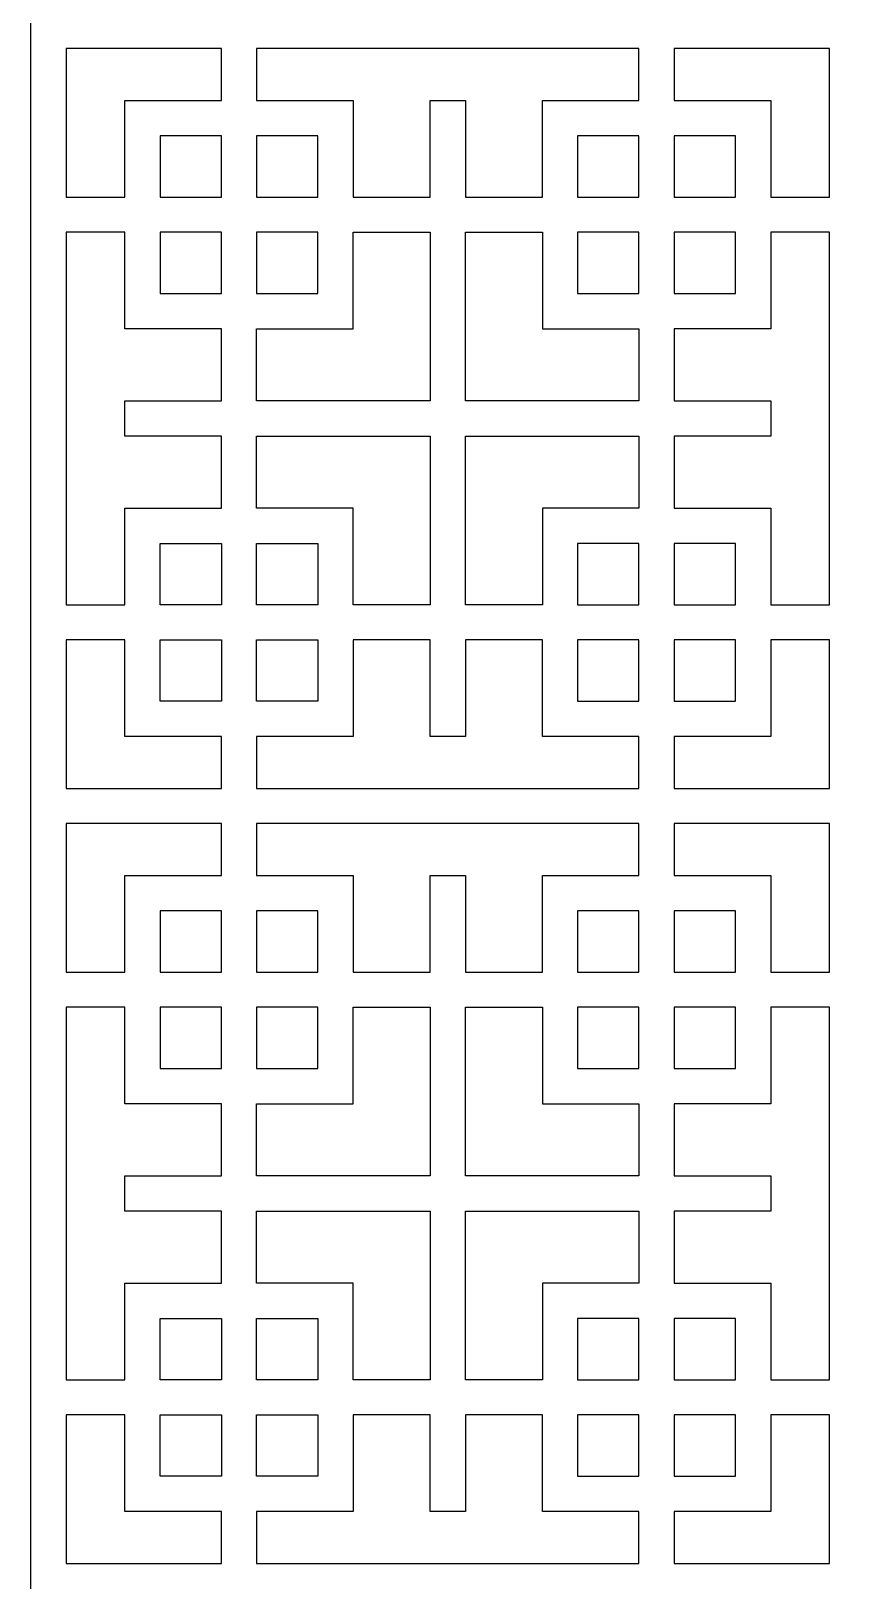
# Model space of a CAD drawing. Header units: centimetres. Extents: x -9.1 to 4.5, y -11.1 to 12.3.
# Drawn here: x -1.6 to 1.47, y -5.26 to 0.57 of the extents above; entities that cross this region are included whole.
import ezdxf

# ---------------------------------------------------------------- set-up
doc = ezdxf.new("R2010")
doc.units = ezdxf.units.CM
doc.header["$MEASUREMENT"] = 0
doc.layers.add('layer 1', color=7, linetype='Continuous')

msp = doc.modelspace()

# ---------------------------------------------------------------- linework, layer by layer
at = {"layer": 'layer 1', "color": 242}
for points, knots in [([(4.53861, -11.08839), (4.53861, -11.08839), (4.53861, -11.01742), (4.53861, -11.01742), (4.53861, -11.01742), (4.53861, -11.01742), (4.53861, -8.23555), (4.53861, -8.23555), (4.53861, -8.23555), (4.53861, -8.23555), (4.53861, -8.20024), (4.53861, -8.20024), (4.53861, -8.20024), (4.53861, -8.20024), (4.53861, -8.17408), (4.53861, -8.17408), (4.53861, -8.17408), (4.53861, -8.17408), (4.53861, -8.10311), (4.53861, -8.10311), (4.53861, -8.10311), (4.53861, -8.10311), (4.53861, -5.32124), (4.53861, -5.32124), (4.53861, -5.32124), (4.53861, -5.32124), (4.53861, -5.28593), (4.53861, -5.28593), (4.53861, -5.28593), (4.53861, -5.28593), (4.53861, -5.25977), (4.53861, -5.25977), (4.53861, -5.25977), (4.53861, -5.25977), (4.53861, -5.1888), (4.53861, -5.1888), (4.53861, -5.1888), (4.53861, -5.1888), (4.53861, -2.40694), (4.53861, -2.40694), (4.53861, -2.40694), (4.53861, -2.40694), (4.53861, -2.37162), (4.53861, -2.37162), (4.53861, -2.37162), (4.53861, -2.37162), (4.53861, -2.34547), (4.53861, -2.34547), (4.53861, -2.34547), (4.53861, -2.34547), (4.53861, -2.2745), (4.53861, -2.2745), (4.53861, -2.2745), (4.53861, -2.2745), (4.53861, 0.50737), (4.53861, 0.50737), (4.53861, 0.50737), (4.53861, 0.50737), (4.53861, 0.54268), (4.53861, 0.54268), (4.53861, 0.54268), (4.53861, 0.54268), (4.53861, 0.56884), (4.53861, 0.56884), (4.53861, 0.56884), (4.53861, 0.56884), (4.53861, 0.63981), (4.53861, 0.63981), (4.53861, 0.63981), (4.53861, 0.63981), (4.53861, 3.42168), (4.53861, 3.42168), (4.53861, 3.42168), (4.53861, 3.42168), (4.53861, 3.45699), (4.53861, 3.45699), (4.53861, 3.45699), (4.53861, 3.45699), (4.53861, 3.48315), (4.53861, 3.48315), (4.53861, 3.48315), (4.53861, 3.48315), (4.53861, 3.55412), (4.53861, 3.55412), (4.53861, 3.55412), (4.53861, 3.55412), (4.53861, 6.33599), (4.53861, 6.33599), (4.53861, 6.33599), (4.53861, 6.33599), (4.53861, 6.3713), (4.53861, 6.3713), (4.53861, 6.3713), (4.53861, 6.3713), (4.53861, 6.39745), (4.53861, 6.39745), (4.53861, 6.39745), (4.53861, 6.39745), (4.53861, 6.46843), (4.53861, 6.46843), (4.53861, 6.46843), (4.53861, 6.46843), (4.53861, 9.25029), (4.53861, 9.25029), (4.53861, 9.25029), (4.53861, 9.25029), (4.53861, 9.28561), (4.53861, 9.28561), (4.53861, 9.28561), (4.53861, 9.28561), (4.53861, 9.31176), (4.53861, 9.31176), (4.53861, 9.31176), (4.53861, 9.31176), (4.53861, 9.38273), (4.53861, 9.38273), (4.53861, 9.38273), (4.53861, 9.38273), (4.53861, 12.1646), (4.53861, 12.1646), (4.53861, 12.1646), (4.53861, 12.1646), (4.53861, 12.19991), (4.53861, 12.19991), (4.53861, 12.19991), (4.53861, 12.19991), (4.53861, 12.29704), (4.53861, 12.29704), (4.53861, 12.29704), (4.53861, 12.29704), (-1.60101, 12.29704), (-1.60101, 12.29704), (-1.60101, 12.29704), (-1.60101, 12.29704), (-1.60101, 12.19991), (-1.60101, 12.19991), (-1.60101, 12.19991), (-1.60101, 12.19991), (-1.60101, 12.1646), (-1.60101, 12.1646), (-1.60101, 12.1646), (-1.60101, 12.1646), (-1.60101, 9.38273), (-1.60101, 9.38273), (-1.60101, 9.38273), (-1.60101, 9.38273), (-1.60101, 9.3638), (-1.60101, 9.3638), (-1.60101, 9.3638), (-1.60101, 9.3638), (-1.60101, 9.28561), (-1.60101, 9.28561), (-1.60101, 9.28561), (-1.60101, 9.28561), (-1.60101, 9.25029), (-1.60101, 9.25029), (-1.60101, 9.25029), (-1.60101, 9.25029), (-1.60101, 6.46843), (-1.60101, 6.46843), (-1.60101, 6.46843), (-1.60101, 6.46843), (-1.60101, 6.44949), (-1.60101, 6.44949), (-1.60101, 6.44949), (-1.60101, 6.44949), (-1.60101, 6.3713), (-1.60101, 6.3713), (-1.60101, 6.3713), (-1.60101, 6.3713), (-1.60101, 6.33599), (-1.60101, 6.33599), (-1.60101, 6.33599), (-1.60101, 6.33599), (-1.60101, 3.55412), (-1.60101, 3.55412), (-1.60101, 3.55412), (-1.60101, 3.55412), (-1.60101, 3.53518), (-1.60101, 3.53518), (-1.60101, 3.53518), (-1.60101, 3.53518), (-1.60101, 3.45699), (-1.60101, 3.45699), (-1.60101, 3.45699), (-1.60101, 3.45699), (-1.60101, 3.42168), (-1.60101, 3.42168), (-1.60101, 3.42168), (-1.60101, 3.42168), (-1.60101, 0.63981), (-1.60101, 0.63981), (-1.60101, 0.63981), (-1.60101, 0.63981), (-1.60101, 0.62088), (-1.60101, 0.62088), (-1.60101, 0.62088), (-1.60101, 0.62088), (-1.60101, 0.54268), (-1.60101, 0.54268), (-1.60101, 0.54268), (-1.60101, 0.54268), (-1.60101, 0.50737), (-1.60101, 0.50737), (-1.60101, 0.50737), (-1.60101, 0.50737), (-1.60101, -2.2745), (-1.60101, -2.2745), (-1.60101, -2.2745), (-1.60101, -2.2745), (-1.60101, -2.29343), (-1.60101, -2.29343), (-1.60101, -2.29343), (-1.60101, -2.29343), (-1.60101, -2.37162), (-1.60101, -2.37162), (-1.60101, -2.37162), (-1.60101, -2.37162), (-1.60101, -2.40694), (-1.60101, -2.40694), (-1.60101, -2.40694), (-1.60101, -2.40694), (-1.60101, -5.1888), (-1.60101, -5.1888), (-1.60101, -5.1888), (-1.60101, -5.1888), (-1.60101, -5.20774), (-1.60101, -5.20774), (-1.60101, -5.20774), (-1.60101, -5.20774), (-1.60101, -5.28593), (-1.60101, -5.28593), (-1.60101, -5.28593), (-1.60101, -5.28593), (-1.60101, -5.32124), (-1.60101, -5.32124), (-1.60101, -5.32124), (-1.60101, -5.32124), (-1.60101, -8.10311), (-1.60101, -8.10311), (-1.60101, -8.10311), (-1.60101, -8.10311), (-1.60101, -8.12204), (-1.60101, -8.12204), (-1.60101, -8.12204), (-1.60101, -8.12204), (-1.60101, -8.20024), (-1.60101, -8.20024), (-1.60101, -8.20024), (-1.60101, -8.20024), (-1.60101, -8.23555), (-1.60101, -8.23555), (-1.60101, -8.23555), (-1.60101, -8.23555), (-1.60101, -11.01742), (-1.60101, -11.01742), (-1.60101, -11.01742), (-1.60101, -11.01742), (-1.60101, -11.03635), (-1.60101, -11.03635), (-1.60101, -11.03635), (-1.60101, -11.03635), (-1.60101, -11.14986), (-1.60101, -11.14986), (-1.60101, -11.14986), (-1.60101, -11.14986), (4.53861, -11.14986), (4.53861, -11.14986), (4.53861, -11.14986), (4.53861, -11.14986), (4.53861, -11.08839), (4.53861, -11.08839)], [0, 0, 0, 0, 0.0144928, 0.0144928, 0.0144928, 0.0144928, 0.0289855, 0.0289855, 0.0289855, 0.0289855, 0.0434783, 0.0434783, 0.0434783, 0.0434783, 0.057971, 0.057971, 0.057971, 0.057971, 0.0724638, 0.0724638, 0.0724638, 0.0724638, 0.0869565, 0.0869565, 0.0869565, 0.0869565, 0.1014493, 0.1014493, 0.1014493, 0.1014493, 0.115942, 0.115942, 0.115942, 0.115942, 0.1304348, 0.1304348, 0.1304348, 0.1304348, 0.1449275, 0.1449275, 0.1449275, 0.1449275, 0.1594203, 0.1594203, 0.1594203, 0.1594203, 0.173913, 0.173913, 0.173913, 0.173913, 0.1884058, 0.1884058, 0.1884058, 0.1884058, 0.2028986, 0.2028986, 0.2028986, 0.2028986, 0.2173913, 0.2173913, 0.2173913, 0.2173913, 0.2318841, 0.2318841, 0.2318841, 0.2318841, 0.2463768, 0.2463768, 0.2463768, 0.2463768, 0.2608696, 0.2608696, 0.2608696, 0.2608696, 0.2753623, 0.2753623, 0.2753623, 0.2753623, 0.2898551, 0.2898551, 0.2898551, 0.2898551, 0.3043478, 0.3043478, 0.3043478, 0.3043478, 0.3188406, 0.3188406, 0.3188406, 0.3188406, 0.3333333, 0.3333333, 0.3333333, 0.3333333, 0.3478261, 0.3478261, 0.3478261, 0.3478261, 0.3623188, 0.3623188, 0.3623188, 0.3623188, 0.3768116, 0.3768116, 0.3768116, 0.3768116, 0.3913043, 0.3913043, 0.3913043, 0.3913043, 0.4057971, 0.4057971, 0.4057971, 0.4057971, 0.4202899, 0.4202899, 0.4202899, 0.4202899, 0.4347826, 0.4347826, 0.4347826, 0.4347826, 0.4492754, 0.4492754, 0.4492754, 0.4492754, 0.4637681, 0.4637681, 0.4637681, 0.4637681, 0.4782609, 0.4782609, 0.4782609, 0.4782609, 0.4927536, 0.4927536, 0.4927536, 0.4927536, 0.5072464, 0.5072464, 0.5072464, 0.5072464, 0.5217391, 0.5217391, 0.5217391, 0.5217391, 0.5362319, 0.5362319, 0.5362319, 0.5362319, 0.5507246, 0.5507246, 0.5507246, 0.5507246, 0.5652174, 0.5652174, 0.5652174, 0.5652174, 0.5797101, 0.5797101, 0.5797101, 0.5797101, 0.5942029, 0.5942029, 0.5942029, 0.5942029, 0.6086957, 0.6086957, 0.6086957, 0.6086957, 0.6231884, 0.6231884, 0.6231884, 0.6231884, 0.6376812, 0.6376812, 0.6376812, 0.6376812, 0.6521739, 0.6521739, 0.6521739, 0.6521739, 0.6666667, 0.6666667, 0.6666667, 0.6666667, 0.6811594, 0.6811594, 0.6811594, 0.6811594, 0.6956522, 0.6956522, 0.6956522, 0.6956522, 0.7101449, 0.7101449, 0.7101449, 0.7101449, 0.7246377, 0.7246377, 0.7246377, 0.7246377, 0.7391304, 0.7391304, 0.7391304, 0.7391304, 0.7536232, 0.7536232, 0.7536232, 0.7536232, 0.7681159, 0.7681159, 0.7681159, 0.7681159, 0.7826087, 0.7826087, 0.7826087, 0.7826087, 0.7971014, 0.7971014, 0.7971014, 0.7971014, 0.8115942, 0.8115942, 0.8115942, 0.8115942, 0.826087, 0.826087, 0.826087, 0.826087, 0.8405797, 0.8405797, 0.8405797, 0.8405797, 0.8550725, 0.8550725, 0.8550725, 0.8550725, 0.8695652, 0.8695652, 0.8695652, 0.8695652, 0.884058, 0.884058, 0.884058, 0.884058, 0.8985507, 0.8985507, 0.8985507, 0.8985507, 0.9130435, 0.9130435, 0.9130435, 0.9130435, 0.9275362, 0.9275362, 0.9275362, 0.9275362, 0.942029, 0.942029, 0.942029, 0.942029, 0.9565217, 0.9565217, 0.9565217, 0.9565217, 0.9710145, 0.9710145, 0.9710145, 0.9710145, 1, 1, 1, 1]), ([(-0.88459, 0.50737), (-0.88459, 0.50737), (-0.88459, 0.31215), (-0.88459, 0.31215), (-0.88459, 0.31215), (-0.88459, 0.31215), (-1.24769, 0.31215), (-1.24769, 0.31215), (-1.24769, 0.31215), (-1.24769, 0.31215), (-1.24769, -0.05095), (-1.24769, -0.05095), (-1.24769, -0.05095), (-1.24769, -0.05095), (-1.46857, -0.05095), (-1.46857, -0.05095), (-1.46857, -0.05095), (-1.46857, -0.05095), (-1.46857, 0.50737), (-1.46857, 0.50737), (-1.46857, 0.50737), (-1.46857, 0.50737), (-0.88459, 0.50737), (-0.88459, 0.50737)], [0, 0, 0, 0, 0.1428571, 0.1428571, 0.1428571, 0.1428571, 0.2857143, 0.2857143, 0.2857143, 0.2857143, 0.4285714, 0.4285714, 0.4285714, 0.4285714, 0.5714286, 0.5714286, 0.5714286, 0.5714286, 0.7142857, 0.7142857, 0.7142857, 0.7142857, 1, 1, 1, 1]), ([(0.68615, 0.50737), (0.68615, 0.50737), (0.68615, 0.31215), (0.68615, 0.31215), (0.68615, 0.31215), (0.68615, 0.31215), (0.32305, 0.31215), (0.32305, 0.31215), (0.32305, 0.31215), (0.32305, 0.31215), (0.32305, -0.05095), (0.32305, -0.05095), (0.32305, -0.05095), (0.32305, -0.05095), (0.03322, -0.05095), (0.03322, -0.05095), (0.03322, -0.05095), (0.03322, -0.05095), (0.03322, 0.31215), (0.03322, 0.31215), (0.03322, 0.31215), (0.03322, 0.31215), (-0.09922, 0.31215), (-0.09922, 0.31215), (-0.09922, 0.31215), (-0.09922, 0.31215), (-0.09922, -0.05095), (-0.09922, -0.05095), (-0.09922, -0.05095), (-0.09922, -0.05095), (-0.38904, -0.05095), (-0.38904, -0.05095), (-0.38904, -0.05095), (-0.38904, -0.05095), (-0.38904, 0.31215), (-0.38904, 0.31215), (-0.38904, 0.31215), (-0.38904, 0.31215), (-0.75215, 0.31215), (-0.75215, 0.31215), (-0.75215, 0.31215), (-0.75215, 0.31215), (-0.75215, 0.50737), (-0.75215, 0.50737), (-0.75215, 0.50737), (-0.75215, 0.50737), (0.68615, 0.50737), (0.68615, 0.50737)], [0, 0, 0, 0, 0.0769231, 0.0769231, 0.0769231, 0.0769231, 0.1538462, 0.1538462, 0.1538462, 0.1538462, 0.2307692, 0.2307692, 0.2307692, 0.2307692, 0.3076923, 0.3076923, 0.3076923, 0.3076923, 0.3846154, 0.3846154, 0.3846154, 0.3846154, 0.4615385, 0.4615385, 0.4615385, 0.4615385, 0.5384615, 0.5384615, 0.5384615, 0.5384615, 0.6153846, 0.6153846, 0.6153846, 0.6153846, 0.6923077, 0.6923077, 0.6923077, 0.6923077, 0.7692308, 0.7692308, 0.7692308, 0.7692308, 0.8461538, 0.8461538, 0.8461538, 0.8461538, 1, 1, 1, 1]), ([(1.40258, 0.50737), (1.40258, 0.50737), (1.40258, -0.05095), (1.40258, -0.05095), (1.40258, -0.05095), (1.40258, -0.05095), (1.18169, -0.05095), (1.18169, -0.05095), (1.18169, -0.05095), (1.18169, -0.05095), (1.18169, 0.31215), (1.18169, 0.31215), (1.18169, 0.31215), (1.18169, 0.31215), (0.81859, 0.31215), (0.81859, 0.31215), (0.81859, 0.31215), (0.81859, 0.31215), (0.81859, 0.50737), (0.81859, 0.50737), (0.81859, 0.50737), (0.81859, 0.50737), (1.40258, 0.50737), (1.40258, 0.50737)], [0, 0, 0, 0, 0.1428571, 0.1428571, 0.1428571, 0.1428571, 0.2857143, 0.2857143, 0.2857143, 0.2857143, 0.4285714, 0.4285714, 0.4285714, 0.4285714, 0.5714286, 0.5714286, 0.5714286, 0.5714286, 0.7142857, 0.7142857, 0.7142857, 0.7142857, 1, 1, 1, 1]), ([(-0.88459, 0.17971), (-0.88459, 0.17971), (-0.88459, -0.05095), (-0.88459, -0.05095), (-0.88459, -0.05095), (-0.88459, -0.05095), (-1.11525, -0.05095), (-1.11525, -0.05095), (-1.11525, -0.05095), (-1.11525, -0.05095), (-1.11525, 0.17971), (-1.11525, 0.17971), (-1.11525, 0.17971), (-1.11525, 0.17971), (-0.88459, 0.17971), (-0.88459, 0.17971)], [0, 0, 0, 0, 0.2, 0.2, 0.2, 0.2, 0.4, 0.4, 0.4, 0.4, 0.6, 0.6, 0.6, 0.6, 1, 1, 1, 1]), ([(-0.75215, -0.05095), (-0.75215, -0.05095), (-0.75215, 0.17971), (-0.75215, 0.17971), (-0.75215, 0.17971), (-0.75215, 0.17971), (-0.52148, 0.17971), (-0.52148, 0.17971), (-0.52148, 0.17971), (-0.52148, 0.17971), (-0.52148, -0.05095), (-0.52148, -0.05095), (-0.52148, -0.05095), (-0.52148, -0.05095), (-0.75215, -0.05095), (-0.75215, -0.05095)], [0, 0, 0, 0, 0.2, 0.2, 0.2, 0.2, 0.4, 0.4, 0.4, 0.4, 0.6, 0.6, 0.6, 0.6, 1, 1, 1, 1]), ([(0.68615, -0.05095), (0.68615, -0.05095), (0.45549, -0.05095), (0.45549, -0.05095), (0.45549, -0.05095), (0.45549, -0.05095), (0.45549, 0.17971), (0.45549, 0.17971), (0.45549, 0.17971), (0.45549, 0.17971), (0.68615, 0.17971), (0.68615, 0.17971), (0.68615, 0.17971), (0.68615, 0.17971), (0.68615, -0.05095), (0.68615, -0.05095)], [0, 0, 0, 0, 0.2, 0.2, 0.2, 0.2, 0.4, 0.4, 0.4, 0.4, 0.6, 0.6, 0.6, 0.6, 1, 1, 1, 1]), ([(1.04925, -0.05095), (1.04925, -0.05095), (0.81859, -0.05095), (0.81859, -0.05095), (0.81859, -0.05095), (0.81859, -0.05095), (0.81859, 0.17971), (0.81859, 0.17971), (0.81859, 0.17971), (0.81859, 0.17971), (1.04925, 0.17971), (1.04925, 0.17971), (1.04925, 0.17971), (1.04925, 0.17971), (1.04925, -0.05095), (1.04925, -0.05095)], [0, 0, 0, 0, 0.2, 0.2, 0.2, 0.2, 0.4, 0.4, 0.4, 0.4, 0.6, 0.6, 0.6, 0.6, 1, 1, 1, 1]), ([(-1.46857, -0.18339), (-1.46857, -0.18339), (-1.24769, -0.18339), (-1.24769, -0.18339), (-1.24769, -0.18339), (-1.24769, -0.18339), (-1.24769, -0.54649), (-1.24769, -0.54649), (-1.24769, -0.54649), (-1.24769, -0.54649), (-0.88459, -0.54649), (-0.88459, -0.54649), (-0.88459, -0.54649), (-0.88459, -0.54649), (-0.88459, -0.81735), (-0.88459, -0.81735), (-0.88459, -0.81735), (-0.88459, -0.81735), (-1.24769, -0.81735), (-1.24769, -0.81735), (-1.24769, -0.81735), (-1.24769, -0.81735), (-1.24769, -0.94979), (-1.24769, -0.94979), (-1.24769, -0.94979), (-1.24769, -0.94979), (-0.88459, -0.94979), (-0.88459, -0.94979), (-0.88459, -0.94979), (-0.88459, -0.94979), (-0.88459, -1.22063), (-0.88459, -1.22063), (-0.88459, -1.22063), (-0.88459, -1.22063), (-1.24769, -1.22063), (-1.24769, -1.22063), (-1.24769, -1.22063), (-1.24769, -1.22063), (-1.24769, -1.58373), (-1.24769, -1.58373), (-1.24769, -1.58373), (-1.24769, -1.58373), (-1.46857, -1.58373), (-1.46857, -1.58373), (-1.46857, -1.58373), (-1.46857, -1.58373), (-1.46857, -0.18339), (-1.46857, -0.18339)], [0, 0, 0, 0, 0.0769231, 0.0769231, 0.0769231, 0.0769231, 0.1538462, 0.1538462, 0.1538462, 0.1538462, 0.2307692, 0.2307692, 0.2307692, 0.2307692, 0.3076923, 0.3076923, 0.3076923, 0.3076923, 0.3846154, 0.3846154, 0.3846154, 0.3846154, 0.4615385, 0.4615385, 0.4615385, 0.4615385, 0.5384615, 0.5384615, 0.5384615, 0.5384615, 0.6153846, 0.6153846, 0.6153846, 0.6153846, 0.6923077, 0.6923077, 0.6923077, 0.6923077, 0.7692308, 0.7692308, 0.7692308, 0.7692308, 0.8461538, 0.8461538, 0.8461538, 0.8461538, 1, 1, 1, 1]), ([(-0.88459, -0.18339), (-0.88459, -0.18339), (-0.88459, -0.41405), (-0.88459, -0.41405), (-0.88459, -0.41405), (-0.88459, -0.41405), (-1.11525, -0.41405), (-1.11525, -0.41405), (-1.11525, -0.41405), (-1.11525, -0.41405), (-1.11525, -0.18339), (-1.11525, -0.18339), (-1.11525, -0.18339), (-1.11525, -0.18339), (-0.88459, -0.18339), (-0.88459, -0.18339)], [0, 0, 0, 0, 0.2, 0.2, 0.2, 0.2, 0.4, 0.4, 0.4, 0.4, 0.6, 0.6, 0.6, 0.6, 1, 1, 1, 1]), ([(-0.09922, -0.81735), (-0.09922, -0.81735), (-0.09922, -0.18339), (-0.09922, -0.18339), (-0.09922, -0.18339), (-0.09922, -0.18339), (-0.38904, -0.18339), (-0.38904, -0.18339), (-0.38904, -0.18339), (-0.38904, -0.18339), (-0.38904, -0.54649), (-0.38904, -0.54649), (-0.38904, -0.54649), (-0.38904, -0.54649), (-0.75215, -0.54649), (-0.75215, -0.54649), (-0.75215, -0.54649), (-0.75215, -0.54649), (-0.75215, -0.81735), (-0.75215, -0.81735), (-0.75215, -0.81735), (-0.75215, -0.81735), (-0.09922, -0.81735), (-0.09922, -0.81735)], [0, 0, 0, 0, 0.1428571, 0.1428571, 0.1428571, 0.1428571, 0.2857143, 0.2857143, 0.2857143, 0.2857143, 0.4285714, 0.4285714, 0.4285714, 0.4285714, 0.5714286, 0.5714286, 0.5714286, 0.5714286, 0.7142857, 0.7142857, 0.7142857, 0.7142857, 1, 1, 1, 1]), ([(-0.75215, -0.41405), (-0.75215, -0.41405), (-0.75215, -0.18339), (-0.75215, -0.18339), (-0.75215, -0.18339), (-0.75215, -0.18339), (-0.52148, -0.18339), (-0.52148, -0.18339), (-0.52148, -0.18339), (-0.52148, -0.18339), (-0.52148, -0.41405), (-0.52148, -0.41405), (-0.52148, -0.41405), (-0.52148, -0.41405), (-0.75215, -0.41405), (-0.75215, -0.41405)], [0, 0, 0, 0, 0.2, 0.2, 0.2, 0.2, 0.4, 0.4, 0.4, 0.4, 0.6, 0.6, 0.6, 0.6, 1, 1, 1, 1]), ([(0.03322, -0.18339), (0.03322, -0.18339), (0.03322, -0.81735), (0.03322, -0.81735), (0.03322, -0.81735), (0.03322, -0.81735), (0.68615, -0.81735), (0.68615, -0.81735), (0.68615, -0.81735), (0.68615, -0.81735), (0.68615, -0.54649), (0.68615, -0.54649), (0.68615, -0.54649), (0.68615, -0.54649), (0.32305, -0.54649), (0.32305, -0.54649), (0.32305, -0.54649), (0.32305, -0.54649), (0.32305, -0.18339), (0.32305, -0.18339), (0.32305, -0.18339), (0.32305, -0.18339), (0.03322, -0.18339), (0.03322, -0.18339)], [0, 0, 0, 0, 0.1428571, 0.1428571, 0.1428571, 0.1428571, 0.2857143, 0.2857143, 0.2857143, 0.2857143, 0.4285714, 0.4285714, 0.4285714, 0.4285714, 0.5714286, 0.5714286, 0.5714286, 0.5714286, 0.7142857, 0.7142857, 0.7142857, 0.7142857, 1, 1, 1, 1]), ([(0.45549, -0.18339), (0.45549, -0.18339), (0.68615, -0.18339), (0.68615, -0.18339), (0.68615, -0.18339), (0.68615, -0.18339), (0.68615, -0.41405), (0.68615, -0.41405), (0.68615, -0.41405), (0.68615, -0.41405), (0.45549, -0.41405), (0.45549, -0.41405), (0.45549, -0.41405), (0.45549, -0.41405), (0.45549, -0.18339), (0.45549, -0.18339)], [0, 0, 0, 0, 0.2, 0.2, 0.2, 0.2, 0.4, 0.4, 0.4, 0.4, 0.6, 0.6, 0.6, 0.6, 1, 1, 1, 1]), ([(1.40258, -1.58373), (1.40258, -1.58373), (1.18169, -1.58373), (1.18169, -1.58373), (1.18169, -1.58373), (1.18169, -1.58373), (1.18169, -1.22063), (1.18169, -1.22063), (1.18169, -1.22063), (1.18169, -1.22063), (0.81859, -1.22063), (0.81859, -1.22063), (0.81859, -1.22063), (0.81859, -1.22063), (0.81859, -0.94979), (0.81859, -0.94979), (0.81859, -0.94979), (0.81859, -0.94979), (1.18169, -0.94979), (1.18169, -0.94979), (1.18169, -0.94979), (1.18169, -0.94979), (1.18169, -0.81735), (1.18169, -0.81735), (1.18169, -0.81735), (1.18169, -0.81735), (0.81859, -0.81735), (0.81859, -0.81735), (0.81859, -0.81735), (0.81859, -0.81735), (0.81859, -0.54649), (0.81859, -0.54649), (0.81859, -0.54649), (0.81859, -0.54649), (1.18169, -0.54649), (1.18169, -0.54649), (1.18169, -0.54649), (1.18169, -0.54649), (1.18169, -0.18339), (1.18169, -0.18339), (1.18169, -0.18339), (1.18169, -0.18339), (1.40258, -0.18339), (1.40258, -0.18339), (1.40258, -0.18339), (1.40258, -0.18339), (1.40258, -1.58373), (1.40258, -1.58373)], [0, 0, 0, 0, 0.0769231, 0.0769231, 0.0769231, 0.0769231, 0.1538462, 0.1538462, 0.1538462, 0.1538462, 0.2307692, 0.2307692, 0.2307692, 0.2307692, 0.3076923, 0.3076923, 0.3076923, 0.3076923, 0.3846154, 0.3846154, 0.3846154, 0.3846154, 0.4615385, 0.4615385, 0.4615385, 0.4615385, 0.5384615, 0.5384615, 0.5384615, 0.5384615, 0.6153846, 0.6153846, 0.6153846, 0.6153846, 0.6923077, 0.6923077, 0.6923077, 0.6923077, 0.7692308, 0.7692308, 0.7692308, 0.7692308, 0.8461538, 0.8461538, 0.8461538, 0.8461538, 1, 1, 1, 1]), ([(0.81859, -0.18339), (0.81859, -0.18339), (1.04925, -0.18339), (1.04925, -0.18339), (1.04925, -0.18339), (1.04925, -0.18339), (1.04925, -0.41405), (1.04925, -0.41405), (1.04925, -0.41405), (1.04925, -0.41405), (0.81859, -0.41405), (0.81859, -0.41405), (0.81859, -0.41405), (0.81859, -0.41405), (0.81859, -0.18339), (0.81859, -0.18339)], [0, 0, 0, 0, 0.2, 0.2, 0.2, 0.2, 0.4, 0.4, 0.4, 0.4, 0.6, 0.6, 0.6, 0.6, 1, 1, 1, 1]), ([(-0.09922, -1.58373), (-0.09922, -1.58373), (-0.09922, -0.94979), (-0.09922, -0.94979), (-0.09922, -0.94979), (-0.09922, -0.94979), (-0.75215, -0.94979), (-0.75215, -0.94979), (-0.75215, -0.94979), (-0.75215, -0.94979), (-0.75215, -1.22063), (-0.75215, -1.22063), (-0.75215, -1.22063), (-0.75215, -1.22063), (-0.38904, -1.22063), (-0.38904, -1.22063), (-0.38904, -1.22063), (-0.38904, -1.22063), (-0.38904, -1.58373), (-0.38904, -1.58373), (-0.38904, -1.58373), (-0.38904, -1.58373), (-0.09922, -1.58373), (-0.09922, -1.58373)], [0, 0, 0, 0, 0.1428571, 0.1428571, 0.1428571, 0.1428571, 0.2857143, 0.2857143, 0.2857143, 0.2857143, 0.4285714, 0.4285714, 0.4285714, 0.4285714, 0.5714286, 0.5714286, 0.5714286, 0.5714286, 0.7142857, 0.7142857, 0.7142857, 0.7142857, 1, 1, 1, 1]), ([(0.03322, -0.94979), (0.03322, -0.94979), (0.03322, -1.58373), (0.03322, -1.58373), (0.03322, -1.58373), (0.03322, -1.58373), (0.32305, -1.58373), (0.32305, -1.58373), (0.32305, -1.58373), (0.32305, -1.58373), (0.32305, -1.22063), (0.32305, -1.22063), (0.32305, -1.22063), (0.32305, -1.22063), (0.68615, -1.22063), (0.68615, -1.22063), (0.68615, -1.22063), (0.68615, -1.22063), (0.68615, -0.94979), (0.68615, -0.94979), (0.68615, -0.94979), (0.68615, -0.94979), (0.03322, -0.94979), (0.03322, -0.94979)], [0, 0, 0, 0, 0.1428571, 0.1428571, 0.1428571, 0.1428571, 0.2857143, 0.2857143, 0.2857143, 0.2857143, 0.4285714, 0.4285714, 0.4285714, 0.4285714, 0.5714286, 0.5714286, 0.5714286, 0.5714286, 0.7142857, 0.7142857, 0.7142857, 0.7142857, 1, 1, 1, 1]), ([(-0.88459, -1.58373), (-0.88459, -1.58373), (-0.88459, -1.35307), (-0.88459, -1.35307), (-0.88459, -1.35307), (-0.88459, -1.35307), (-1.11525, -1.35307), (-1.11525, -1.35307), (-1.11525, -1.35307), (-1.11525, -1.35307), (-1.11525, -1.58373), (-1.11525, -1.58373), (-1.11525, -1.58373), (-1.11525, -1.58373), (-0.88459, -1.58373), (-0.88459, -1.58373)], [0, 0, 0, 0, 0.2, 0.2, 0.2, 0.2, 0.4, 0.4, 0.4, 0.4, 0.6, 0.6, 0.6, 0.6, 1, 1, 1, 1]), ([(-0.75215, -1.35307), (-0.75215, -1.35307), (-0.75215, -1.58373), (-0.75215, -1.58373), (-0.75215, -1.58373), (-0.75215, -1.58373), (-0.52148, -1.58373), (-0.52148, -1.58373), (-0.52148, -1.58373), (-0.52148, -1.58373), (-0.52148, -1.35307), (-0.52148, -1.35307), (-0.52148, -1.35307), (-0.52148, -1.35307), (-0.75215, -1.35307), (-0.75215, -1.35307)], [0, 0, 0, 0, 0.2, 0.2, 0.2, 0.2, 0.4, 0.4, 0.4, 0.4, 0.6, 0.6, 0.6, 0.6, 1, 1, 1, 1]), ([(0.68615, -1.58373), (0.68615, -1.58373), (0.45549, -1.58373), (0.45549, -1.58373), (0.45549, -1.58373), (0.45549, -1.58373), (0.45549, -1.35307), (0.45549, -1.35307), (0.45549, -1.35307), (0.45549, -1.35307), (0.68615, -1.35307), (0.68615, -1.35307), (0.68615, -1.35307), (0.68615, -1.35307), (0.68615, -1.58373), (0.68615, -1.58373)], [0, 0, 0, 0, 0.2, 0.2, 0.2, 0.2, 0.4, 0.4, 0.4, 0.4, 0.6, 0.6, 0.6, 0.6, 1, 1, 1, 1]), ([(1.04925, -1.58373), (1.04925, -1.58373), (0.81859, -1.58373), (0.81859, -1.58373), (0.81859, -1.58373), (0.81859, -1.58373), (0.81859, -1.35307), (0.81859, -1.35307), (0.81859, -1.35307), (0.81859, -1.35307), (1.04925, -1.35307), (1.04925, -1.35307), (1.04925, -1.35307), (1.04925, -1.35307), (1.04925, -1.58373), (1.04925, -1.58373)], [0, 0, 0, 0, 0.2, 0.2, 0.2, 0.2, 0.4, 0.4, 0.4, 0.4, 0.6, 0.6, 0.6, 0.6, 1, 1, 1, 1]), ([(-1.24769, -2.07927), (-1.24769, -2.07927), (-0.88459, -2.07927), (-0.88459, -2.07927), (-0.88459, -2.07927), (-0.88459, -2.07927), (-0.88459, -2.2745), (-0.88459, -2.2745), (-0.88459, -2.2745), (-0.88459, -2.2745), (-1.46857, -2.2745), (-1.46857, -2.2745), (-1.46857, -2.2745), (-1.46857, -2.2745), (-1.46857, -1.71618), (-1.46857, -1.71618), (-1.46857, -1.71618), (-1.46857, -1.71618), (-1.24769, -1.71618), (-1.24769, -1.71618), (-1.24769, -1.71618), (-1.24769, -1.71618), (-1.24769, -2.07927), (-1.24769, -2.07927)], [0, 0, 0, 0, 0.1428571, 0.1428571, 0.1428571, 0.1428571, 0.2857143, 0.2857143, 0.2857143, 0.2857143, 0.4285714, 0.4285714, 0.4285714, 0.4285714, 0.5714286, 0.5714286, 0.5714286, 0.5714286, 0.7142857, 0.7142857, 0.7142857, 0.7142857, 1, 1, 1, 1]), ([(-0.88459, -1.94683), (-0.88459, -1.94683), (-0.88459, -1.71618), (-0.88459, -1.71618), (-0.88459, -1.71618), (-0.88459, -1.71618), (-1.11525, -1.71618), (-1.11525, -1.71618), (-1.11525, -1.71618), (-1.11525, -1.71618), (-1.11525, -1.94683), (-1.11525, -1.94683), (-1.11525, -1.94683), (-1.11525, -1.94683), (-0.88459, -1.94683), (-0.88459, -1.94683)], [0, 0, 0, 0, 0.2, 0.2, 0.2, 0.2, 0.4, 0.4, 0.4, 0.4, 0.6, 0.6, 0.6, 0.6, 1, 1, 1, 1]), ([(-0.75215, -2.2745), (-0.75215, -2.2745), (-0.75215, -2.07927), (-0.75215, -2.07927), (-0.75215, -2.07927), (-0.75215, -2.07927), (-0.38904, -2.07927), (-0.38904, -2.07927), (-0.38904, -2.07927), (-0.38904, -2.07927), (-0.38904, -1.71618), (-0.38904, -1.71618), (-0.38904, -1.71618), (-0.38904, -1.71618), (-0.09922, -1.71618), (-0.09922, -1.71618), (-0.09922, -1.71618), (-0.09922, -1.71618), (-0.09922, -2.07927), (-0.09922, -2.07927), (-0.09922, -2.07927), (-0.09922, -2.07927), (0.03322, -2.07927), (0.03322, -2.07927), (0.03322, -2.07927), (0.03322, -2.07927), (0.03322, -1.71618), (0.03322, -1.71618), (0.03322, -1.71618), (0.03322, -1.71618), (0.32305, -1.71618), (0.32305, -1.71618), (0.32305, -1.71618), (0.32305, -1.71618), (0.32305, -2.07927), (0.32305, -2.07927), (0.32305, -2.07927), (0.32305, -2.07927), (0.68615, -2.07927), (0.68615, -2.07927), (0.68615, -2.07927), (0.68615, -2.07927), (0.68615, -2.2745), (0.68615, -2.2745), (0.68615, -2.2745), (0.68615, -2.2745), (-0.75215, -2.2745), (-0.75215, -2.2745)], [0, 0, 0, 0, 0.0769231, 0.0769231, 0.0769231, 0.0769231, 0.1538462, 0.1538462, 0.1538462, 0.1538462, 0.2307692, 0.2307692, 0.2307692, 0.2307692, 0.3076923, 0.3076923, 0.3076923, 0.3076923, 0.3846154, 0.3846154, 0.3846154, 0.3846154, 0.4615385, 0.4615385, 0.4615385, 0.4615385, 0.5384615, 0.5384615, 0.5384615, 0.5384615, 0.6153846, 0.6153846, 0.6153846, 0.6153846, 0.6923077, 0.6923077, 0.6923077, 0.6923077, 0.7692308, 0.7692308, 0.7692308, 0.7692308, 0.8461538, 0.8461538, 0.8461538, 0.8461538, 1, 1, 1, 1]), ([(-0.75215, -1.71618), (-0.75215, -1.71618), (-0.75215, -1.94683), (-0.75215, -1.94683), (-0.75215, -1.94683), (-0.75215, -1.94683), (-0.52148, -1.94683), (-0.52148, -1.94683), (-0.52148, -1.94683), (-0.52148, -1.94683), (-0.52148, -1.71618), (-0.52148, -1.71618), (-0.52148, -1.71618), (-0.52148, -1.71618), (-0.75215, -1.71618), (-0.75215, -1.71618)], [0, 0, 0, 0, 0.2, 0.2, 0.2, 0.2, 0.4, 0.4, 0.4, 0.4, 0.6, 0.6, 0.6, 0.6, 1, 1, 1, 1]), ([(0.45549, -1.71618), (0.45549, -1.71618), (0.68615, -1.71618), (0.68615, -1.71618), (0.68615, -1.71618), (0.68615, -1.71618), (0.68615, -1.94683), (0.68615, -1.94683), (0.68615, -1.94683), (0.68615, -1.94683), (0.45549, -1.94683), (0.45549, -1.94683), (0.45549, -1.94683), (0.45549, -1.94683), (0.45549, -1.71618), (0.45549, -1.71618)], [0, 0, 0, 0, 0.2, 0.2, 0.2, 0.2, 0.4, 0.4, 0.4, 0.4, 0.6, 0.6, 0.6, 0.6, 1, 1, 1, 1]), ([(0.81859, -2.2745), (0.81859, -2.2745), (0.81859, -2.07927), (0.81859, -2.07927), (0.81859, -2.07927), (0.81859, -2.07927), (1.18169, -2.07927), (1.18169, -2.07927), (1.18169, -2.07927), (1.18169, -2.07927), (1.18169, -1.71618), (1.18169, -1.71618), (1.18169, -1.71618), (1.18169, -1.71618), (1.40258, -1.71618), (1.40258, -1.71618), (1.40258, -1.71618), (1.40258, -1.71618), (1.40258, -2.2745), (1.40258, -2.2745), (1.40258, -2.2745), (1.40258, -2.2745), (0.81859, -2.2745), (0.81859, -2.2745)], [0, 0, 0, 0, 0.1428571, 0.1428571, 0.1428571, 0.1428571, 0.2857143, 0.2857143, 0.2857143, 0.2857143, 0.4285714, 0.4285714, 0.4285714, 0.4285714, 0.5714286, 0.5714286, 0.5714286, 0.5714286, 0.7142857, 0.7142857, 0.7142857, 0.7142857, 1, 1, 1, 1]), ([(0.81859, -1.71618), (0.81859, -1.71618), (1.04925, -1.71618), (1.04925, -1.71618), (1.04925, -1.71618), (1.04925, -1.71618), (1.04925, -1.94683), (1.04925, -1.94683), (1.04925, -1.94683), (1.04925, -1.94683), (0.81859, -1.94683), (0.81859, -1.94683), (0.81859, -1.94683), (0.81859, -1.94683), (0.81859, -1.71618), (0.81859, -1.71618)], [0, 0, 0, 0, 0.2, 0.2, 0.2, 0.2, 0.4, 0.4, 0.4, 0.4, 0.6, 0.6, 0.6, 0.6, 1, 1, 1, 1]), ([(-0.88459, -2.40694), (-0.88459, -2.40694), (-0.88459, -2.60216), (-0.88459, -2.60216), (-0.88459, -2.60216), (-0.88459, -2.60216), (-1.24769, -2.60216), (-1.24769, -2.60216), (-1.24769, -2.60216), (-1.24769, -2.60216), (-1.24769, -2.96526), (-1.24769, -2.96526), (-1.24769, -2.96526), (-1.24769, -2.96526), (-1.46857, -2.96526), (-1.46857, -2.96526), (-1.46857, -2.96526), (-1.46857, -2.96526), (-1.46857, -2.40694), (-1.46857, -2.40694), (-1.46857, -2.40694), (-1.46857, -2.40694), (-0.88459, -2.40694), (-0.88459, -2.40694)], [0, 0, 0, 0, 0.1428571, 0.1428571, 0.1428571, 0.1428571, 0.2857143, 0.2857143, 0.2857143, 0.2857143, 0.4285714, 0.4285714, 0.4285714, 0.4285714, 0.5714286, 0.5714286, 0.5714286, 0.5714286, 0.7142857, 0.7142857, 0.7142857, 0.7142857, 1, 1, 1, 1]), ([(0.68615, -2.40694), (0.68615, -2.40694), (0.68615, -2.60216), (0.68615, -2.60216), (0.68615, -2.60216), (0.68615, -2.60216), (0.32305, -2.60216), (0.32305, -2.60216), (0.32305, -2.60216), (0.32305, -2.60216), (0.32305, -2.96526), (0.32305, -2.96526), (0.32305, -2.96526), (0.32305, -2.96526), (0.03322, -2.96526), (0.03322, -2.96526), (0.03322, -2.96526), (0.03322, -2.96526), (0.03322, -2.60216), (0.03322, -2.60216), (0.03322, -2.60216), (0.03322, -2.60216), (-0.09922, -2.60216), (-0.09922, -2.60216), (-0.09922, -2.60216), (-0.09922, -2.60216), (-0.09922, -2.96526), (-0.09922, -2.96526), (-0.09922, -2.96526), (-0.09922, -2.96526), (-0.38904, -2.96526), (-0.38904, -2.96526), (-0.38904, -2.96526), (-0.38904, -2.96526), (-0.38904, -2.60216), (-0.38904, -2.60216), (-0.38904, -2.60216), (-0.38904, -2.60216), (-0.75215, -2.60216), (-0.75215, -2.60216), (-0.75215, -2.60216), (-0.75215, -2.60216), (-0.75215, -2.40694), (-0.75215, -2.40694), (-0.75215, -2.40694), (-0.75215, -2.40694), (0.68615, -2.40694), (0.68615, -2.40694)], [0, 0, 0, 0, 0.0769231, 0.0769231, 0.0769231, 0.0769231, 0.1538462, 0.1538462, 0.1538462, 0.1538462, 0.2307692, 0.2307692, 0.2307692, 0.2307692, 0.3076923, 0.3076923, 0.3076923, 0.3076923, 0.3846154, 0.3846154, 0.3846154, 0.3846154, 0.4615385, 0.4615385, 0.4615385, 0.4615385, 0.5384615, 0.5384615, 0.5384615, 0.5384615, 0.6153846, 0.6153846, 0.6153846, 0.6153846, 0.6923077, 0.6923077, 0.6923077, 0.6923077, 0.7692308, 0.7692308, 0.7692308, 0.7692308, 0.8461538, 0.8461538, 0.8461538, 0.8461538, 1, 1, 1, 1]), ([(1.40258, -2.40694), (1.40258, -2.40694), (1.40258, -2.96526), (1.40258, -2.96526), (1.40258, -2.96526), (1.40258, -2.96526), (1.18169, -2.96526), (1.18169, -2.96526), (1.18169, -2.96526), (1.18169, -2.96526), (1.18169, -2.60216), (1.18169, -2.60216), (1.18169, -2.60216), (1.18169, -2.60216), (0.81859, -2.60216), (0.81859, -2.60216), (0.81859, -2.60216), (0.81859, -2.60216), (0.81859, -2.40694), (0.81859, -2.40694), (0.81859, -2.40694), (0.81859, -2.40694), (1.40258, -2.40694), (1.40258, -2.40694)], [0, 0, 0, 0, 0.1428571, 0.1428571, 0.1428571, 0.1428571, 0.2857143, 0.2857143, 0.2857143, 0.2857143, 0.4285714, 0.4285714, 0.4285714, 0.4285714, 0.5714286, 0.5714286, 0.5714286, 0.5714286, 0.7142857, 0.7142857, 0.7142857, 0.7142857, 1, 1, 1, 1]), ([(-0.88459, -2.7346), (-0.88459, -2.7346), (-0.88459, -2.96526), (-0.88459, -2.96526), (-0.88459, -2.96526), (-0.88459, -2.96526), (-1.11525, -2.96526), (-1.11525, -2.96526), (-1.11525, -2.96526), (-1.11525, -2.96526), (-1.11525, -2.7346), (-1.11525, -2.7346), (-1.11525, -2.7346), (-1.11525, -2.7346), (-0.88459, -2.7346), (-0.88459, -2.7346)], [0, 0, 0, 0, 0.2, 0.2, 0.2, 0.2, 0.4, 0.4, 0.4, 0.4, 0.6, 0.6, 0.6, 0.6, 1, 1, 1, 1]), ([(-0.75215, -2.96526), (-0.75215, -2.96526), (-0.75215, -2.7346), (-0.75215, -2.7346), (-0.75215, -2.7346), (-0.75215, -2.7346), (-0.52148, -2.7346), (-0.52148, -2.7346), (-0.52148, -2.7346), (-0.52148, -2.7346), (-0.52148, -2.96526), (-0.52148, -2.96526), (-0.52148, -2.96526), (-0.52148, -2.96526), (-0.75215, -2.96526), (-0.75215, -2.96526)], [0, 0, 0, 0, 0.2, 0.2, 0.2, 0.2, 0.4, 0.4, 0.4, 0.4, 0.6, 0.6, 0.6, 0.6, 1, 1, 1, 1]), ([(0.68615, -2.96526), (0.68615, -2.96526), (0.45549, -2.96526), (0.45549, -2.96526), (0.45549, -2.96526), (0.45549, -2.96526), (0.45549, -2.7346), (0.45549, -2.7346), (0.45549, -2.7346), (0.45549, -2.7346), (0.68615, -2.7346), (0.68615, -2.7346), (0.68615, -2.7346), (0.68615, -2.7346), (0.68615, -2.96526), (0.68615, -2.96526)], [0, 0, 0, 0, 0.2, 0.2, 0.2, 0.2, 0.4, 0.4, 0.4, 0.4, 0.6, 0.6, 0.6, 0.6, 1, 1, 1, 1]), ([(1.04925, -2.96526), (1.04925, -2.96526), (0.81859, -2.96526), (0.81859, -2.96526), (0.81859, -2.96526), (0.81859, -2.96526), (0.81859, -2.7346), (0.81859, -2.7346), (0.81859, -2.7346), (0.81859, -2.7346), (1.04925, -2.7346), (1.04925, -2.7346), (1.04925, -2.7346), (1.04925, -2.7346), (1.04925, -2.96526), (1.04925, -2.96526)], [0, 0, 0, 0, 0.2, 0.2, 0.2, 0.2, 0.4, 0.4, 0.4, 0.4, 0.6, 0.6, 0.6, 0.6, 1, 1, 1, 1]), ([(-1.46857, -3.0977), (-1.46857, -3.0977), (-1.24769, -3.0977), (-1.24769, -3.0977), (-1.24769, -3.0977), (-1.24769, -3.0977), (-1.24769, -3.4608), (-1.24769, -3.4608), (-1.24769, -3.4608), (-1.24769, -3.4608), (-0.88459, -3.4608), (-0.88459, -3.4608), (-0.88459, -3.4608), (-0.88459, -3.4608), (-0.88459, -3.73165), (-0.88459, -3.73165), (-0.88459, -3.73165), (-0.88459, -3.73165), (-1.24769, -3.73165), (-1.24769, -3.73165), (-1.24769, -3.73165), (-1.24769, -3.73165), (-1.24769, -3.86409), (-1.24769, -3.86409), (-1.24769, -3.86409), (-1.24769, -3.86409), (-0.88459, -3.86409), (-0.88459, -3.86409), (-0.88459, -3.86409), (-0.88459, -3.86409), (-0.88459, -4.13494), (-0.88459, -4.13494), (-0.88459, -4.13494), (-0.88459, -4.13494), (-1.24769, -4.13494), (-1.24769, -4.13494), (-1.24769, -4.13494), (-1.24769, -4.13494), (-1.24769, -4.49804), (-1.24769, -4.49804), (-1.24769, -4.49804), (-1.24769, -4.49804), (-1.46857, -4.49804), (-1.46857, -4.49804), (-1.46857, -4.49804), (-1.46857, -4.49804), (-1.46857, -3.0977), (-1.46857, -3.0977)], [0, 0, 0, 0, 0.0769231, 0.0769231, 0.0769231, 0.0769231, 0.1538462, 0.1538462, 0.1538462, 0.1538462, 0.2307692, 0.2307692, 0.2307692, 0.2307692, 0.3076923, 0.3076923, 0.3076923, 0.3076923, 0.3846154, 0.3846154, 0.3846154, 0.3846154, 0.4615385, 0.4615385, 0.4615385, 0.4615385, 0.5384615, 0.5384615, 0.5384615, 0.5384615, 0.6153846, 0.6153846, 0.6153846, 0.6153846, 0.6923077, 0.6923077, 0.6923077, 0.6923077, 0.7692308, 0.7692308, 0.7692308, 0.7692308, 0.8461538, 0.8461538, 0.8461538, 0.8461538, 1, 1, 1, 1]), ([(-0.88459, -3.0977), (-0.88459, -3.0977), (-0.88459, -3.32836), (-0.88459, -3.32836), (-0.88459, -3.32836), (-0.88459, -3.32836), (-1.11525, -3.32836), (-1.11525, -3.32836), (-1.11525, -3.32836), (-1.11525, -3.32836), (-1.11525, -3.0977), (-1.11525, -3.0977), (-1.11525, -3.0977), (-1.11525, -3.0977), (-0.88459, -3.0977), (-0.88459, -3.0977)], [0, 0, 0, 0, 0.2, 0.2, 0.2, 0.2, 0.4, 0.4, 0.4, 0.4, 0.6, 0.6, 0.6, 0.6, 1, 1, 1, 1]), ([(-0.09922, -3.73165), (-0.09922, -3.73165), (-0.09922, -3.0977), (-0.09922, -3.0977), (-0.09922, -3.0977), (-0.09922, -3.0977), (-0.38904, -3.0977), (-0.38904, -3.0977), (-0.38904, -3.0977), (-0.38904, -3.0977), (-0.38904, -3.4608), (-0.38904, -3.4608), (-0.38904, -3.4608), (-0.38904, -3.4608), (-0.75215, -3.4608), (-0.75215, -3.4608), (-0.75215, -3.4608), (-0.75215, -3.4608), (-0.75215, -3.73165), (-0.75215, -3.73165), (-0.75215, -3.73165), (-0.75215, -3.73165), (-0.09922, -3.73165), (-0.09922, -3.73165)], [0, 0, 0, 0, 0.1428571, 0.1428571, 0.1428571, 0.1428571, 0.2857143, 0.2857143, 0.2857143, 0.2857143, 0.4285714, 0.4285714, 0.4285714, 0.4285714, 0.5714286, 0.5714286, 0.5714286, 0.5714286, 0.7142857, 0.7142857, 0.7142857, 0.7142857, 1, 1, 1, 1]), ([(-0.75215, -3.32836), (-0.75215, -3.32836), (-0.75215, -3.0977), (-0.75215, -3.0977), (-0.75215, -3.0977), (-0.75215, -3.0977), (-0.52148, -3.0977), (-0.52148, -3.0977), (-0.52148, -3.0977), (-0.52148, -3.0977), (-0.52148, -3.32836), (-0.52148, -3.32836), (-0.52148, -3.32836), (-0.52148, -3.32836), (-0.75215, -3.32836), (-0.75215, -3.32836)], [0, 0, 0, 0, 0.2, 0.2, 0.2, 0.2, 0.4, 0.4, 0.4, 0.4, 0.6, 0.6, 0.6, 0.6, 1, 1, 1, 1]), ([(0.03322, -3.0977), (0.03322, -3.0977), (0.03322, -3.73165), (0.03322, -3.73165), (0.03322, -3.73165), (0.03322, -3.73165), (0.68615, -3.73165), (0.68615, -3.73165), (0.68615, -3.73165), (0.68615, -3.73165), (0.68615, -3.4608), (0.68615, -3.4608), (0.68615, -3.4608), (0.68615, -3.4608), (0.32305, -3.4608), (0.32305, -3.4608), (0.32305, -3.4608), (0.32305, -3.4608), (0.32305, -3.0977), (0.32305, -3.0977), (0.32305, -3.0977), (0.32305, -3.0977), (0.03322, -3.0977), (0.03322, -3.0977)], [0, 0, 0, 0, 0.1428571, 0.1428571, 0.1428571, 0.1428571, 0.2857143, 0.2857143, 0.2857143, 0.2857143, 0.4285714, 0.4285714, 0.4285714, 0.4285714, 0.5714286, 0.5714286, 0.5714286, 0.5714286, 0.7142857, 0.7142857, 0.7142857, 0.7142857, 1, 1, 1, 1]), ([(0.45549, -3.0977), (0.45549, -3.0977), (0.68615, -3.0977), (0.68615, -3.0977), (0.68615, -3.0977), (0.68615, -3.0977), (0.68615, -3.32836), (0.68615, -3.32836), (0.68615, -3.32836), (0.68615, -3.32836), (0.45549, -3.32836), (0.45549, -3.32836), (0.45549, -3.32836), (0.45549, -3.32836), (0.45549, -3.0977), (0.45549, -3.0977)], [0, 0, 0, 0, 0.2, 0.2, 0.2, 0.2, 0.4, 0.4, 0.4, 0.4, 0.6, 0.6, 0.6, 0.6, 1, 1, 1, 1]), ([(1.40258, -4.49804), (1.40258, -4.49804), (1.18169, -4.49804), (1.18169, -4.49804), (1.18169, -4.49804), (1.18169, -4.49804), (1.18169, -4.13494), (1.18169, -4.13494), (1.18169, -4.13494), (1.18169, -4.13494), (0.81859, -4.13494), (0.81859, -4.13494), (0.81859, -4.13494), (0.81859, -4.13494), (0.81859, -3.86409), (0.81859, -3.86409), (0.81859, -3.86409), (0.81859, -3.86409), (1.18169, -3.86409), (1.18169, -3.86409), (1.18169, -3.86409), (1.18169, -3.86409), (1.18169, -3.73165), (1.18169, -3.73165), (1.18169, -3.73165), (1.18169, -3.73165), (0.81859, -3.73165), (0.81859, -3.73165), (0.81859, -3.73165), (0.81859, -3.73165), (0.81859, -3.4608), (0.81859, -3.4608), (0.81859, -3.4608), (0.81859, -3.4608), (1.18169, -3.4608), (1.18169, -3.4608), (1.18169, -3.4608), (1.18169, -3.4608), (1.18169, -3.0977), (1.18169, -3.0977), (1.18169, -3.0977), (1.18169, -3.0977), (1.40258, -3.0977), (1.40258, -3.0977), (1.40258, -3.0977), (1.40258, -3.0977), (1.40258, -4.49804), (1.40258, -4.49804)], [0, 0, 0, 0, 0.0769231, 0.0769231, 0.0769231, 0.0769231, 0.1538462, 0.1538462, 0.1538462, 0.1538462, 0.2307692, 0.2307692, 0.2307692, 0.2307692, 0.3076923, 0.3076923, 0.3076923, 0.3076923, 0.3846154, 0.3846154, 0.3846154, 0.3846154, 0.4615385, 0.4615385, 0.4615385, 0.4615385, 0.5384615, 0.5384615, 0.5384615, 0.5384615, 0.6153846, 0.6153846, 0.6153846, 0.6153846, 0.6923077, 0.6923077, 0.6923077, 0.6923077, 0.7692308, 0.7692308, 0.7692308, 0.7692308, 0.8461538, 0.8461538, 0.8461538, 0.8461538, 1, 1, 1, 1]), ([(0.81859, -3.0977), (0.81859, -3.0977), (1.04925, -3.0977), (1.04925, -3.0977), (1.04925, -3.0977), (1.04925, -3.0977), (1.04925, -3.32836), (1.04925, -3.32836), (1.04925, -3.32836), (1.04925, -3.32836), (0.81859, -3.32836), (0.81859, -3.32836), (0.81859, -3.32836), (0.81859, -3.32836), (0.81859, -3.0977), (0.81859, -3.0977)], [0, 0, 0, 0, 0.2, 0.2, 0.2, 0.2, 0.4, 0.4, 0.4, 0.4, 0.6, 0.6, 0.6, 0.6, 1, 1, 1, 1]), ([(-0.09922, -4.49804), (-0.09922, -4.49804), (-0.09922, -3.86409), (-0.09922, -3.86409), (-0.09922, -3.86409), (-0.09922, -3.86409), (-0.75215, -3.86409), (-0.75215, -3.86409), (-0.75215, -3.86409), (-0.75215, -3.86409), (-0.75215, -4.13494), (-0.75215, -4.13494), (-0.75215, -4.13494), (-0.75215, -4.13494), (-0.38904, -4.13494), (-0.38904, -4.13494), (-0.38904, -4.13494), (-0.38904, -4.13494), (-0.38904, -4.49804), (-0.38904, -4.49804), (-0.38904, -4.49804), (-0.38904, -4.49804), (-0.09922, -4.49804), (-0.09922, -4.49804)], [0, 0, 0, 0, 0.1428571, 0.1428571, 0.1428571, 0.1428571, 0.2857143, 0.2857143, 0.2857143, 0.2857143, 0.4285714, 0.4285714, 0.4285714, 0.4285714, 0.5714286, 0.5714286, 0.5714286, 0.5714286, 0.7142857, 0.7142857, 0.7142857, 0.7142857, 1, 1, 1, 1]), ([(0.03322, -3.86409), (0.03322, -3.86409), (0.03322, -4.49804), (0.03322, -4.49804), (0.03322, -4.49804), (0.03322, -4.49804), (0.32305, -4.49804), (0.32305, -4.49804), (0.32305, -4.49804), (0.32305, -4.49804), (0.32305, -4.13494), (0.32305, -4.13494), (0.32305, -4.13494), (0.32305, -4.13494), (0.68615, -4.13494), (0.68615, -4.13494), (0.68615, -4.13494), (0.68615, -4.13494), (0.68615, -3.86409), (0.68615, -3.86409), (0.68615, -3.86409), (0.68615, -3.86409), (0.03322, -3.86409), (0.03322, -3.86409)], [0, 0, 0, 0, 0.1428571, 0.1428571, 0.1428571, 0.1428571, 0.2857143, 0.2857143, 0.2857143, 0.2857143, 0.4285714, 0.4285714, 0.4285714, 0.4285714, 0.5714286, 0.5714286, 0.5714286, 0.5714286, 0.7142857, 0.7142857, 0.7142857, 0.7142857, 1, 1, 1, 1]), ([(-0.88459, -4.49804), (-0.88459, -4.49804), (-0.88459, -4.26738), (-0.88459, -4.26738), (-0.88459, -4.26738), (-0.88459, -4.26738), (-1.11525, -4.26738), (-1.11525, -4.26738), (-1.11525, -4.26738), (-1.11525, -4.26738), (-1.11525, -4.49804), (-1.11525, -4.49804), (-1.11525, -4.49804), (-1.11525, -4.49804), (-0.88459, -4.49804), (-0.88459, -4.49804)], [0, 0, 0, 0, 0.2, 0.2, 0.2, 0.2, 0.4, 0.4, 0.4, 0.4, 0.6, 0.6, 0.6, 0.6, 1, 1, 1, 1]), ([(-0.75215, -4.26738), (-0.75215, -4.26738), (-0.75215, -4.49804), (-0.75215, -4.49804), (-0.75215, -4.49804), (-0.75215, -4.49804), (-0.52148, -4.49804), (-0.52148, -4.49804), (-0.52148, -4.49804), (-0.52148, -4.49804), (-0.52148, -4.26738), (-0.52148, -4.26738), (-0.52148, -4.26738), (-0.52148, -4.26738), (-0.75215, -4.26738), (-0.75215, -4.26738)], [0, 0, 0, 0, 0.2, 0.2, 0.2, 0.2, 0.4, 0.4, 0.4, 0.4, 0.6, 0.6, 0.6, 0.6, 1, 1, 1, 1]), ([(0.68615, -4.49804), (0.68615, -4.49804), (0.45549, -4.49804), (0.45549, -4.49804), (0.45549, -4.49804), (0.45549, -4.49804), (0.45549, -4.26738), (0.45549, -4.26738), (0.45549, -4.26738), (0.45549, -4.26738), (0.68615, -4.26738), (0.68615, -4.26738), (0.68615, -4.26738), (0.68615, -4.26738), (0.68615, -4.49804), (0.68615, -4.49804)], [0, 0, 0, 0, 0.2, 0.2, 0.2, 0.2, 0.4, 0.4, 0.4, 0.4, 0.6, 0.6, 0.6, 0.6, 1, 1, 1, 1]), ([(1.04925, -4.49804), (1.04925, -4.49804), (0.81859, -4.49804), (0.81859, -4.49804), (0.81859, -4.49804), (0.81859, -4.49804), (0.81859, -4.26738), (0.81859, -4.26738), (0.81859, -4.26738), (0.81859, -4.26738), (1.04925, -4.26738), (1.04925, -4.26738), (1.04925, -4.26738), (1.04925, -4.26738), (1.04925, -4.49804), (1.04925, -4.49804)], [0, 0, 0, 0, 0.2, 0.2, 0.2, 0.2, 0.4, 0.4, 0.4, 0.4, 0.6, 0.6, 0.6, 0.6, 1, 1, 1, 1]), ([(-1.24769, -4.99358), (-1.24769, -4.99358), (-0.88459, -4.99358), (-0.88459, -4.99358), (-0.88459, -4.99358), (-0.88459, -4.99358), (-0.88459, -5.1888), (-0.88459, -5.1888), (-0.88459, -5.1888), (-0.88459, -5.1888), (-1.46857, -5.1888), (-1.46857, -5.1888), (-1.46857, -5.1888), (-1.46857, -5.1888), (-1.46857, -4.63048), (-1.46857, -4.63048), (-1.46857, -4.63048), (-1.46857, -4.63048), (-1.24769, -4.63048), (-1.24769, -4.63048), (-1.24769, -4.63048), (-1.24769, -4.63048), (-1.24769, -4.99358), (-1.24769, -4.99358)], [0, 0, 0, 0, 0.1428571, 0.1428571, 0.1428571, 0.1428571, 0.2857143, 0.2857143, 0.2857143, 0.2857143, 0.4285714, 0.4285714, 0.4285714, 0.4285714, 0.5714286, 0.5714286, 0.5714286, 0.5714286, 0.7142857, 0.7142857, 0.7142857, 0.7142857, 1, 1, 1, 1]), ([(-0.88459, -4.86114), (-0.88459, -4.86114), (-0.88459, -4.63048), (-0.88459, -4.63048), (-0.88459, -4.63048), (-0.88459, -4.63048), (-1.11525, -4.63048), (-1.11525, -4.63048), (-1.11525, -4.63048), (-1.11525, -4.63048), (-1.11525, -4.86114), (-1.11525, -4.86114), (-1.11525, -4.86114), (-1.11525, -4.86114), (-0.88459, -4.86114), (-0.88459, -4.86114)], [0, 0, 0, 0, 0.2, 0.2, 0.2, 0.2, 0.4, 0.4, 0.4, 0.4, 0.6, 0.6, 0.6, 0.6, 1, 1, 1, 1]), ([(-0.75215, -5.1888), (-0.75215, -5.1888), (-0.75215, -4.99358), (-0.75215, -4.99358), (-0.75215, -4.99358), (-0.75215, -4.99358), (-0.38904, -4.99358), (-0.38904, -4.99358), (-0.38904, -4.99358), (-0.38904, -4.99358), (-0.38904, -4.63048), (-0.38904, -4.63048), (-0.38904, -4.63048), (-0.38904, -4.63048), (-0.09922, -4.63048), (-0.09922, -4.63048), (-0.09922, -4.63048), (-0.09922, -4.63048), (-0.09922, -4.99358), (-0.09922, -4.99358), (-0.09922, -4.99358), (-0.09922, -4.99358), (0.03322, -4.99358), (0.03322, -4.99358), (0.03322, -4.99358), (0.03322, -4.99358), (0.03322, -4.63048), (0.03322, -4.63048), (0.03322, -4.63048), (0.03322, -4.63048), (0.32305, -4.63048), (0.32305, -4.63048), (0.32305, -4.63048), (0.32305, -4.63048), (0.32305, -4.99358), (0.32305, -4.99358), (0.32305, -4.99358), (0.32305, -4.99358), (0.68615, -4.99358), (0.68615, -4.99358), (0.68615, -4.99358), (0.68615, -4.99358), (0.68615, -5.1888), (0.68615, -5.1888), (0.68615, -5.1888), (0.68615, -5.1888), (-0.75215, -5.1888), (-0.75215, -5.1888)], [0, 0, 0, 0, 0.0769231, 0.0769231, 0.0769231, 0.0769231, 0.1538462, 0.1538462, 0.1538462, 0.1538462, 0.2307692, 0.2307692, 0.2307692, 0.2307692, 0.3076923, 0.3076923, 0.3076923, 0.3076923, 0.3846154, 0.3846154, 0.3846154, 0.3846154, 0.4615385, 0.4615385, 0.4615385, 0.4615385, 0.5384615, 0.5384615, 0.5384615, 0.5384615, 0.6153846, 0.6153846, 0.6153846, 0.6153846, 0.6923077, 0.6923077, 0.6923077, 0.6923077, 0.7692308, 0.7692308, 0.7692308, 0.7692308, 0.8461538, 0.8461538, 0.8461538, 0.8461538, 1, 1, 1, 1]), ([(-0.75215, -4.63048), (-0.75215, -4.63048), (-0.75215, -4.86114), (-0.75215, -4.86114), (-0.75215, -4.86114), (-0.75215, -4.86114), (-0.52148, -4.86114), (-0.52148, -4.86114), (-0.52148, -4.86114), (-0.52148, -4.86114), (-0.52148, -4.63048), (-0.52148, -4.63048), (-0.52148, -4.63048), (-0.52148, -4.63048), (-0.75215, -4.63048), (-0.75215, -4.63048)], [0, 0, 0, 0, 0.2, 0.2, 0.2, 0.2, 0.4, 0.4, 0.4, 0.4, 0.6, 0.6, 0.6, 0.6, 1, 1, 1, 1]), ([(0.45549, -4.63048), (0.45549, -4.63048), (0.68615, -4.63048), (0.68615, -4.63048), (0.68615, -4.63048), (0.68615, -4.63048), (0.68615, -4.86114), (0.68615, -4.86114), (0.68615, -4.86114), (0.68615, -4.86114), (0.45549, -4.86114), (0.45549, -4.86114), (0.45549, -4.86114), (0.45549, -4.86114), (0.45549, -4.63048), (0.45549, -4.63048)], [0, 0, 0, 0, 0.2, 0.2, 0.2, 0.2, 0.4, 0.4, 0.4, 0.4, 0.6, 0.6, 0.6, 0.6, 1, 1, 1, 1]), ([(0.81859, -5.1888), (0.81859, -5.1888), (0.81859, -4.99358), (0.81859, -4.99358), (0.81859, -4.99358), (0.81859, -4.99358), (1.18169, -4.99358), (1.18169, -4.99358), (1.18169, -4.99358), (1.18169, -4.99358), (1.18169, -4.63048), (1.18169, -4.63048), (1.18169, -4.63048), (1.18169, -4.63048), (1.40258, -4.63048), (1.40258, -4.63048), (1.40258, -4.63048), (1.40258, -4.63048), (1.40258, -5.1888), (1.40258, -5.1888), (1.40258, -5.1888), (1.40258, -5.1888), (0.81859, -5.1888), (0.81859, -5.1888)], [0, 0, 0, 0, 0.1428571, 0.1428571, 0.1428571, 0.1428571, 0.2857143, 0.2857143, 0.2857143, 0.2857143, 0.4285714, 0.4285714, 0.4285714, 0.4285714, 0.5714286, 0.5714286, 0.5714286, 0.5714286, 0.7142857, 0.7142857, 0.7142857, 0.7142857, 1, 1, 1, 1]), ([(0.81859, -4.63048), (0.81859, -4.63048), (1.04925, -4.63048), (1.04925, -4.63048), (1.04925, -4.63048), (1.04925, -4.63048), (1.04925, -4.86114), (1.04925, -4.86114), (1.04925, -4.86114), (1.04925, -4.86114), (0.81859, -4.86114), (0.81859, -4.86114), (0.81859, -4.86114), (0.81859, -4.86114), (0.81859, -4.63048), (0.81859, -4.63048)], [0, 0, 0, 0, 0.2, 0.2, 0.2, 0.2, 0.4, 0.4, 0.4, 0.4, 0.6, 0.6, 0.6, 0.6, 1, 1, 1, 1])]:
    msp.add_open_spline(points, degree=3, knots=knots, dxfattribs=at)

doc.saveas('drawing.dxf')
